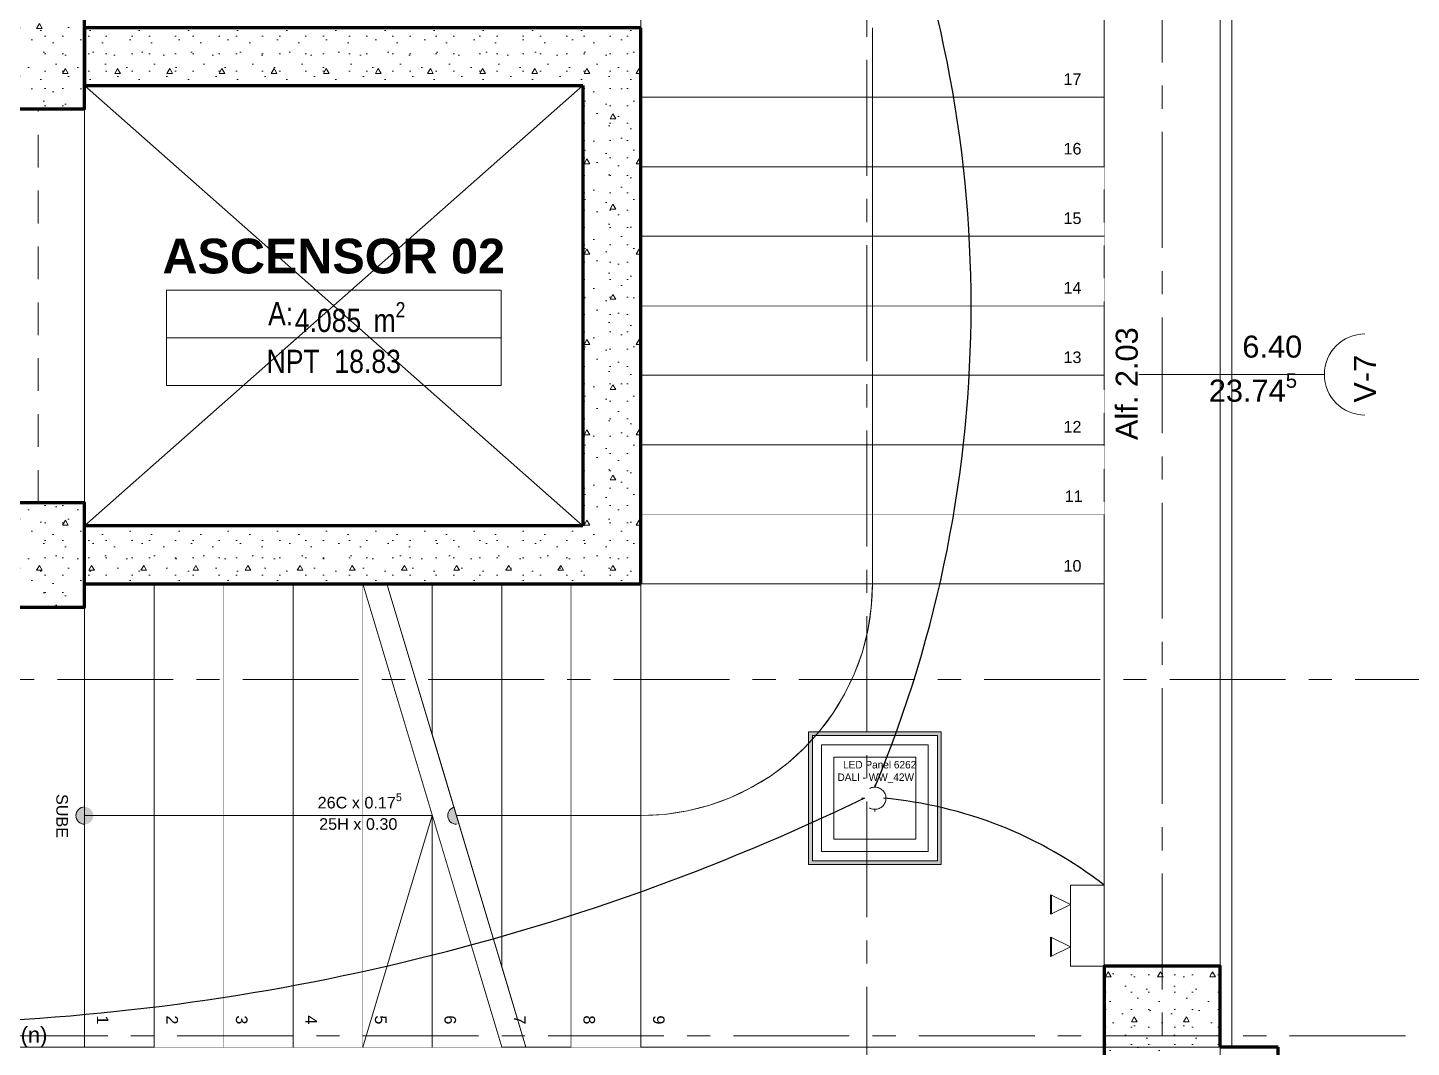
# Model space of a CAD drawing. Header units: inches. Extents: x -38 to 5698, y -33 to 92.
# Drawn here: x 416.42 to 422.4, y 20.35 to 24.75 of the extents above; entities that cross this region are included whole.
import ezdxf
from ezdxf.lldxf.tags import DXFTag

# ---------------------------------------------------------------- set-up
doc = ezdxf.new("R2010")
doc.units = ezdxf.units.IN
doc.header["$MEASUREMENT"] = 0
doc.set_wipeout_variables(frame=1)
for name, pattern in [('ACAD_ISO04W100', [30, 24, -3, 0, -3]), ('DASHED', [0.75, 0.5, -0.25]), ('Hidden Line', [0.195611, 0.141111, -0.0545]), ('Punto & Raya', [0.65, 0.5, -0.075, 0, -0.075]), ('Raya Pequeña', [0.141111, 0.070556, -0.070556]), ('Rayas', [0.282222, 0.141111, -0.141111]), ('Wipeout_Contour', [1, 0, -1])]:
    doc.linetypes.add(name, pattern=pattern)
for name, color, linetype, lineweight in [('00 IE CKTO TOMAS', 111, 'Rayas', 18), ('00_IE_Luminarias', 6, 'Continuous', 30), ('ALUMBRADO_PVC', 6, 'PVC1', 30), ('Luminaria', 9, 'Continuous', 9), ('Luminarias', 5, 'Continuous', 20), ('pulsador', 4, 'Continuous', 40)]:
    doc.layers.add(name, color=color, linetype=linetype, lineweight=lineweight)
for name, color, linetype in [('02 _ ARQ _ ALB _ Ejes Generales', 7, 'Continuous'), ('02 _ ARQ _ ZON _ Espacio.3D', 7, 'Continuous'), ('08 _ STR _ EXT _ 06 Columnas', 7, 'Continuous'), ('08 _ STR _ EXT _ 06 Elementos de Fachada', 7, 'Continuous'), ('08 _ STR _ EXT _ 07 Losa Aligerada', 7, 'Continuous'), ('08 _ STR _ EXT _ 09 Vigas', 7, 'Continuous'), ('08 _ STR _ EXT _ 11 Escaleras', 7, 'Continuous'), ('08 _ STR _ EXT _ 12 Ascensor', 7, 'Continuous'), ('Dibujo 2D - General', 7, 'Continuous'), ('Estructura - 04 MURO', 7, 'Continuous'), ('Marcador - Secciones', 251, 'Continuous')]:
    doc.layers.add(name, color=color, linetype=linetype)
doc.styles.add('Annotative', font='arial.ttf')
doc.styles.add('Estilo_Generado_3', font='arial.ttf')
doc.styles.add('Estilo_Generado_4', font='swisse.ttf')
doc.styles.add('Estilo_Generado_8', font='arialbd.ttf')
doc.styles.add('Estilo_Generado_9', font='ARIALN.TTF')
doc.styles.add('{18b73a54-fa43-428c-adcb-c1c7bbdf2c84}', font='Simplex.shx')
tags = doc.linetypes.add('PVC1', pattern='A,1,-0.19772,["PVC",{18b73a54-fa43-428c-adcb-c1c7bbdf2c84},S=0.13,R=0,X=0,Y=-0.061851],-0.507647', length=1.705367).pattern_tags.tags
tags[6] = DXFTag(74, 10)
pattern_1 = [(0, (370.00005, 6e-09), (0, 0.3897114), [0.024375, -0.200625]), (0, (370.11255, 0.19486), (0, 0.3897114), [0.024375, -0.200625]), (60, (370.00005, 6e-09), (-0.3375, 0.1948557), [0.024375, -0.200625]), (60, (370.22505, 6e-09), (-0.3375, 0.1948557), [0.024375, -0.200625]), (120, (370.02442, 6e-09), (0.3375, 0.1948557), [0.024375, -0.200625]), (120, (370.24942, 6e-09), (0.3375, 0.1948557), [0.024375, -0.200625]), (0, (370.00005, 0.0375), (0, 0.075), [0, -0.075, 0, -0.1125]), (45, (370.03755, 0.0375), (-0.05303301, 0.05303301), [0, -0.05625, 0, -0.09375])]

# ---------------------------------------------------------------- blocks, each defined once
blk = doc.blocks.new('*U268')
at = {"layer": 'Luminarias', "linetype": 'DASHED', "lineweight": 0, "ltscale": 0.05}
blk.add_lwpolyline([(0, -0.005), (0, 0.005)], dxfattribs=at)
blk = doc.blocks.new('*U269')
at = {"color": 0, "linetype": 'ByBlock', "lineweight": -2, "transparency": 16777216}
for p, rotation in [((-0.055, 0), 90), ((0.055, 0), 270), ((0, -0.055), 180)]:
    blk.add_blockref('*U268', p, dxfattribs=dict(at, rotation=rotation))
blk.add_blockref('*U268', (0, 0.055), dxfattribs=at)
blk = doc.blocks.new('PANEL CUADRAD 60X60 AD')
at = {"layer": 'Luminarias'}
h = blk.add_hatch(dxfattribs=at)
h.set_pattern_fill('DOTS', color=6, scale=0.0015)
h.set_pattern_definition([(0, (-2127.458864, -786.8599919), (0.001190625, 0.00238125), [0, -0.00238125])])
h.paths.add_polyline_path([(-0.3, 0.3), (-0.3, -0.3), (0.3, -0.3), (0.3, 0.3)])
h.paths.add_polyline_path([(0.283, 0.283), (0.283, -0.283), (-0.283, -0.283), (-0.283, 0.283)], flags=16)
h.paths.add_polyline_path([(0.2415, 0.2415), (0.2415, -0.2415), (-0.2415, -0.2415), (-0.2415, 0.2415)], flags=0)
h.paths.add_polyline_path([(0.1851, 0.1851), (0.1851, -0.1851), (-0.1851, -0.1851), (-0.1851, 0.1851)], flags=0)
h.paths.add_polyline_path([(0.05, 0, -1), (-0.05, 0, -1)], flags=0)
h.paths.add_polyline_path([(-0.1815, 0.0591), (0.2115, 0.0591), (0.2115, 0.1859), (-0.1815, 0.1859)], flags=8)
at = {"layer": 'Luminarias', "color": 6, "lineweight": 0}
for points in [[(-0.3, 0.3), (0.3, 0.3), (0.3, -0.3), (-0.3, -0.3)], [(-0.283, -0.283), (0.283, -0.283), (0.283, 0.283), (-0.283, 0.283)], [(-0.2415, -0.2415), (0.2415, -0.2415), (0.2415, 0.2415), (-0.2415, 0.2415)], [(-0.1851, -0.1851), (0.1851, -0.1851), (0.1851, 0.1851), (-0.1851, 0.1851)]]:
    blk.add_lwpolyline(points, close=True, dxfattribs=at)
at = {"layer": 'Luminarias', "color": 6}
blk.add_lwpolyline([(-0.3, 0.3), (0.3, 0.3), (0.3, -0.3), (-0.3, -0.3)], close=True, dxfattribs=at)
at = {"layer": 'Luminarias', "color": 6, "linetype": 'DASHED', "lineweight": 0, "ltscale": 0.01}
blk.add_circle((0, 0), 0.05, dxfattribs=at)
at = {"color": 6}
blk.add_blockref('*U269', (0, 0), dxfattribs=at)
at = {"layer": 'Luminarias', "color": 6, "insert": (-0.1693, 0.1686), "char_height": 0.034, "width": 0.456812, "attachment_point": 1}
blk.add_mtext('  LED Panel 6262 DALI - WW_42W {\\Ftxt|c0;\\C4;\\P} ', dxfattribs=at)
blk = doc.blocks.new('luz de emergencia')
at = {"color": 5, "lineweight": 40}
for p, q in [((164.1493, 48.9365, -0.0001), (164.2333, 48.9365, -0.0001)), ((164.3313, 48.9365, -0.0001), (164.4153, 48.9365, -0.0001))]:
    blk.add_line(p, q, dxfattribs=at)
at = {"layer": '00_IE_Luminarias', "color": 5, "linetype": 'Continuous', "lineweight": 13}
for p, q in [((164.1913, 49.0205, -0.0001), (164.1493, 48.9365, -0.0001)), ((164.2333, 48.9365, -0.0001), (164.1913, 49.0205, -0.0001)), ((164.3733, 49.0205, -0.0001), (164.3313, 48.9365, -0.0001)), ((164.4153, 48.9365, -0.0001), (164.3733, 49.0205, -0.0001))]:
    blk.add_line(p, q, dxfattribs=at)
at = {"layer": '00_IE_Luminarias', "color": 5, "linetype": 'Continuous', "lineweight": 13, "elevation": -0.0001}
blk.add_lwpolyline([(164.4573, 49.0205), (164.1073, 49.0205), (164.1073, 49.1666), (164.4573, 49.1665)], close=True, dxfattribs=at)

msp = doc.modelspace()

# ---------------------------------------------------------------- hatches: boundary and pattern name
at = {"layer": '08 _ STR _ EXT _ 06 Columnas', "linetype": 'Continuous', "lineweight": 9}
h = msp.add_hatch(dxfattribs=at)
h.set_pattern_fill('HORMIGÓN_EN_MASA_0002', style=0, pattern_type=2)
h.set_pattern_definition(pattern_1)
h.paths.add_polyline_path([(416.17, 24.4), (416.67, 24.4), (416.67, 24.85), (416.17, 24.85)])
at = {"layer": '08 _ STR _ EXT _ 12 Ascensor', "linetype": 'Continuous', "lineweight": 9}
h = msp.add_hatch(dxfattribs=at)
h.set_pattern_fill('HORMIGÓN_EN_MASA_0002', style=0, pattern_type=2)
h.set_pattern_definition(pattern_1)
h.paths.add_polyline_path([(418.8201, 24.75), (416.6701, 24.75), (416.6701, 24.5), (418.8201, 24.5)])

# ---------------------------------------------------------------- linework, layer by layer
at = {"layer": '02 _ ARQ _ ALB _ Ejes Generales', "color": 251, "linetype": 'Punto & Raya', "lineweight": 13}
msp.add_line((421.32, 45.9), (421.32, 2.05), dxfattribs=at)
at = {"layer": '02 _ ARQ _ ZON _ Espacio.3D', "color": 252, "linetype": 'Continuous', "lineweight": 13}
for p, q in [((418.4671, 23.6174), (417.023, 23.6174)), ((417.023, 23.6174), (417.023, 23.2057)), ((418.4671, 23.2057), (418.4671, 23.6174)), ((418.4671, 23.4116), (417.023, 23.4116)), ((417.023, 23.2057), (418.4671, 23.2057))]:
    msp.add_line(p, q, dxfattribs=at)
at = {"layer": '02 _ ARQ _ ZON _ Espacio.3D', "color": 254, "linetype": 'Continuous', "lineweight": 0, "flags": 128}
msp.add_lwpolyline([(415.6804, 19.05), (415.6804, 20.35), (416.6701, 20.35), (416.67, 22.25), (416.17, 22.25), (416.17, 22.7), (416.67, 22.7), (416.67, 24.4), (416.17, 24.4), (416.17, 24.85), (416.67, 24.85), (416.6701, 26.75), (421.0701, 26.75), (421.07, 27), (421.42, 27), (421.42, 29.7)], dxfattribs=at)
at = {"layer": '02 _ ARQ _ ZON _ Espacio.3D', "color": 255, "linetype": 'Continuous', "lineweight": 0, "flags": 128}
msp.add_lwpolyline([(416.6701, 22.6), (418.8201, 22.6), (418.8201, 24.5), (416.6701, 24.5)], close=True, dxfattribs=at)
at = {"layer": '08 _ STR _ EXT _ 06 Columnas', "color": 7, "linetype": 'Continuous', "lineweight": 80, "flags": 128}
msp.add_lwpolyline([(416.17, 24.4), (416.67, 24.4), (416.67, 24.85), (416.17, 24.85)], close=True, dxfattribs=at)
at = {"layer": '08 _ STR _ EXT _ 06 Elementos de Fachada', "color": 7, "linetype": 'Continuous', "lineweight": 80, "flags": 128}
for points in [[(421.82, 20.35), (421.57, 20.35)], [(421.82, 20.1), (421.82, 20.35)]]:
    msp.add_lwpolyline(points, dxfattribs=at)
at = {"layer": '08 _ STR _ EXT _ 07 Losa Aligerada', "color": 254, "linetype": 'Continuous', "lineweight": 18, "flags": 128}
msp.add_lwpolyline([(397.1712, 7.2), (407.07, 7.2), (407.07, 6.8828), (408.0698, 6.8828), (408.0698, 4.1), (413.5698, 4.1), (413.5698, 6.8828), (414.57, 6.8828), (414.57, 7.2038), (421.57, 7.2038), (421.57, 15.1499), (421.57, 15.1499), (421.57, 15.7999), (421.57, 15.7999), (421.57, 20.35), (416.6701, 20.35), (416.6701, 22.35), (416.6701, 22.6), (416.6701, 24.5), (416.6701, 24.75), (416.6701, 26.75), (421.57, 26.75), (421.57, 39.9)], dxfattribs=at)
at = {"layer": '08 _ STR _ EXT _ 09 Vigas', "color": 251, "linetype": 'Hidden Line', "lineweight": 13}
for p, q in [((421.57, 7.2), (421.57, 39.9)), ((416.47, 22.7), (416.47, 24.4)), ((416.67, 24.4), (416.47, 24.4)), ((416.67, 22.7), (416.67, 24.4)), ((416.67, 22.7), (416.47, 22.7))]:
    msp.add_line(p, q, dxfattribs=at)
at = {"layer": '08 _ STR _ EXT _ 11 Escaleras', "color": 161, "linetype": 'Continuous', "lineweight": 13}
msp.add_line((421.0701, 20.35), (421.0701, 26.75), dxfattribs=at)
at = {"layer": '08 _ STR _ EXT _ 12 Ascensor', "color": 7, "linetype": 'Continuous', "lineweight": 80, "flags": 128}
for points in [[(416.6701, 24.75), (416.6701, 24.5)], [(416.6701, 24.5), (418.8201, 24.5)], [(418.8201, 24.5), (418.8201, 22.6)], [(418.8201, 22.6), (416.6701, 22.6)]]:
    msp.add_lwpolyline(points, dxfattribs=at)
at = {"layer": 'Dibujo 2D - General', "color": 252, "linetype": 'Continuous', "lineweight": 9}
for p, q in [((416.6701, 22.6), (418.8201, 24.5)), ((418.8201, 22.6), (416.6701, 24.5))]:
    msp.add_line(p, q, dxfattribs=at)
at = {"layer": 'Estructura - 04 MURO', "color": 165, "linetype": 'Continuous', "lineweight": 15}
for p, q in [((421.57, 20.35), (421.57, 26.75)), ((421.62, 20.35), (421.62, 26.75)), ((422.02, 23.2535), (421.22, 23.2535)), ((421.57, 20.35), (421.62, 20.35))]:
    msp.add_line(p, q, dxfattribs=at)
at = {"layer": 'Estructura - 04 MURO', "color": 251, "linetype": 'Continuous', "lineweight": 13, "flags": 128}
msp.add_lwpolyline([(422.195, 23.4285, 1), (422.195, 23.0785)], format="xyb", dxfattribs=at)

# ---------------------------------------------------------------- texts
at = {"layer": '00 IE CKTO TOMAS', "insert": (416.2725, 20.35), "char_height": 0.08, "width": 0.768045, "attachment_point": 7, "style": 'Annotative'}
msp.add_mtext('S{\\H0.84375x;c(n)}', dxfattribs=at)
at = {"layer": '02 _ ARQ _ ZON _ Espacio.3D', "color": 252, "lineweight": 25, "attachment_point": 2}
for s, insert, char_height, style in [('\\A1;{\\pqc;\\pt0;\\fArial|b1|i0|c0|p34;ASCENSOR 02}', (417.7451, 23.8395), 0.15, 'Estilo_Generado_8'), ('\\A1;{\\pqc;\\pt0;\\fArial Narrow|b0|i0|c0|p34;A: }', (417.5159, 23.5656), 0.1, 'Estilo_Generado_9'), ('\\A1;{\\pqc;\\pt0,0.3;\\fArial Narrow|b0|i0|c0|p34;4.085\\fArial Narrow|b0|i0|c0|p34;\\A1{\\H.66x;\\S^  ;}\\fArial Narrow|b0|i0|c0|p34; m\\fArial Narrow|b0|i0|c0|p34;\\A1{\\H.66x;\\S2^  ;}}', (417.8156, 23.566), 0.1, 'Estilo_Generado_9'), ('\\A1;{\\pqc;\\pt0;\\fArial Narrow|b0|i0|c0|p34;NPT  18.83}', (417.7451, 23.3601), 0.1, 'Estilo_Generado_9')]:
    msp.add_mtext(s, dxfattribs=dict(at, insert=insert, char_height=char_height, style=style))
at = {"layer": '08 _ STR _ EXT _ 11 Escaleras', "color": 161, "lineweight": 13, "insert": (416.5725, 21.4433), "char_height": 0.05, "attachment_point": 4, "rotation": 270, "style": 'Estilo_Generado_3'}
msp.add_mtext('\\A1;{\\pql;\\fArial|b0|i0|c0|p34;SUBE}', dxfattribs=at)
at = {"layer": 'Estructura - 04 MURO', "color": 251, "lineweight": 25, "char_height": 0.095, "attachment_point": 7, "rotation": 90, "style": 'Estilo_Generado_4'}
for s, insert in [('\\A1;{\\pql;\\pt0;\\fSwis721 Ex BT|b0|i0|c0|p34;Alf. 2.03\\fSwis721 Ex BT|b0|i0|c0|p34;\\A1{\\H.66x;\\S^  ;}\\fSwis721 Ex BT|b0|i0|c0|p34;\\fSwis721 Ex BT|b0|i0|c0|p34;}', (421.2425, 22.9703)), ('\\A1;{\\pql;\\pt0;\\fSwis721 Ex BT|b0|i0|c0|p34;V-7\\fSwis721 Ex BT|b0|i0|c0|p34;\\fSwis721 Ex BT|b0|i0|c0|p34;\\fSwis721 Ex BT|b0|i0|c0|p34;}', (422.2425, 23.1319))]:
    msp.add_mtext(s, dxfattribs=dict(at, insert=insert))
at = {"layer": 'Estructura - 04 MURO', "color": 251, "lineweight": 25, "char_height": 0.095, "attachment_point": 7, "style": 'Estilo_Generado_4'}
for s, insert in [('\\A1;{\\pql;\\pt0;\\fSwis721 Ex BT|b0|i0|c0|p34;6.40\\fSwis721 Ex BT|b0|i0|c0|p34;\\A1{\\H.66x;\\S^  ;}\\fSwis721 Ex BT|b0|i0|c0|p34;\\fSwis721 Ex BT|b0|i0|c0|p34;}', (421.666, 23.2985)), ('\\A1;{\\pql;\\pt0;\\fSwis721 Ex BT|b0|i0|c0|p34;23.74\\fSwis721 Ex BT|b0|i0|c0|p34;\\A1{\\H.66x;\\S5^  ;}\\fSwis721 Ex BT|b0|i0|c0|p34;\\fSwis721 Ex BT|b0|i0|c0|p34;}', (421.5213, 23.1085))]:
    msp.add_mtext(s, dxfattribs=dict(at, insert=insert))

# ---------------------------------------------------------------- next in the draw order: wipeouts: each hides what was drawn before it
at = {"color": 254, "linetype": 'Wipeout_Contour', "lineweight": 0, "ltscale": 13059.365574}
msp.add_wipeout([(417.9745, 22.35), (418.5745, 20.35), (419.0701, 20.35), (419.0701, 22.35)], dxfattribs=at).dxf.layer = '08 _ STR _ EXT _ 11 Escaleras'

# ---------------------------------------------------------------- next in the draw order: hatches: boundary and pattern name
at = {"layer": '08 _ STR _ EXT _ 11 Escaleras', "linetype": 'Continuous', "lineweight": 13}
msp.add_hatch(color=161, dxfattribs=at).paths.add_polyline_path([(418.2745, 21.3125, 1), (418.2745, 21.3875, 1)])

# ---------------------------------------------------------------- next in the draw order: linework, layer by layer
at = {"layer": '08 _ STR _ EXT _ 11 Escaleras', "color": 161, "linetype": 'Continuous', "lineweight": 13}
for p, q in [((419.5098, 22.35), (417.9745, 22.35)), ((418.5745, 20.35), (421.0701, 20.35))]:
    msp.add_line(p, q, dxfattribs=at)
at = {"layer": '08 _ STR _ EXT _ 11 Escaleras', "color": 167, "linetype": 'Continuous', "lineweight": 18}
for p, q in [((418.4701, 22.35), (418.4701, 20.698)), ((418.7701, 20.35), (418.7701, 22.35))]:
    msp.add_line(p, q, dxfattribs=at)
at = {"layer": '08 _ STR _ EXT _ 11 Escaleras', "color": 167, "linetype": 'Continuous', "lineweight": 18, "flags": 128}
msp.add_lwpolyline([(418.2745, 21.3875, 1), (418.2745, 21.3125)], format="xyb", dxfattribs=at)

# ---------------------------------------------------------------- next in the draw order: wipeouts: each hides what was drawn before it
at = {"color": 254, "linetype": 'Wipeout_Contour', "lineweight": 0, "ltscale": 9792.7513}
msp.add_wipeout([(418.1701, 22.35), (417.9745, 22.35), (418.1701, 21.698)], dxfattribs=at).dxf.layer = '08 _ STR _ EXT _ 11 Escaleras'
at = {"color": 254, "linetype": 'Wipeout_Contour', "lineweight": 0, "ltscale": 13062.383917}
msp.add_wipeout([(419.0701, 20.35), (419.5098, 20.35), (419.5098, 22.35), (419.0701, 22.35)], dxfattribs=at).dxf.layer = '08 _ STR _ EXT _ 11 Escaleras'

# ---------------------------------------------------------------- next in the draw order: linework, layer by layer
at = {"layer": '08 _ STR _ EXT _ 11 Escaleras', "color": 167, "linetype": 'Continuous', "lineweight": 18}
for p, q in [((417.9745, 22.35), (418.5745, 20.35)), ((418.1701, 21.698), (418.1701, 22.35)), ((418.5745, 20.35), (421.0701, 20.35))]:
    msp.add_line(p, q, dxfattribs=at)

# ---------------------------------------------------------------- next in the draw order: wipeouts: each hides what was drawn before it
at = {"color": 254, "linetype": 'Wipeout_Contour', "lineweight": 0, "ltscale": 13065.565029}
msp.add_wipeout([(421.0701, 24.75), (419.0701, 24.75), (419.0701, 22.35), (421.0701, 22.35)], dxfattribs=at).dxf.layer = '08 _ STR _ EXT _ 11 Escaleras'

# ---------------------------------------------------------------- next in the draw order: linework, layer by layer
at = {"layer": '08 _ STR _ EXT _ 11 Escaleras', "color": 167, "linetype": 'Continuous', "lineweight": 18}
for p, q in [((419.0701, 20.35), (419.0701, 26.75)), ((421.0701, 24.15), (419.0701, 24.15)), ((421.0701, 23.85), (419.0701, 23.85)), ((421.0701, 22.95), (419.0701, 22.95)), ((421.0701, 22.35), (417.9745, 22.35))]:
    msp.add_line(p, q, dxfattribs=at)
at = {"layer": '08 _ STR _ EXT _ 11 Escaleras', "color": 161, "linetype": 'Continuous', "lineweight": 13}
msp.add_line((419.0701, 25.1898), (419.0701, 20.35), dxfattribs=at)
at = {"layer": '08 _ STR _ EXT _ 11 Escaleras', "color": 161, "linetype": 'Raya Pequeña', "lineweight": 13}
msp.add_line((419.0701, 22.4898), (421.0701, 22.4898), dxfattribs=at)

# ---------------------------------------------------------------- next in the draw order: wipeouts: each hides what was drawn before it
at = {"color": 254, "linetype": 'Wipeout_Contour', "lineweight": 0, "ltscale": 13065.504279}
msp.add_wipeout([(421.0701, 22.35), (419.0701, 22.35), (419.0701, 20.35), (421.0701, 20.35)], dxfattribs=at).dxf.layer = '08 _ STR _ EXT _ 11 Escaleras'

# ---------------------------------------------------------------- next in the draw order: hatches: boundary and pattern name
at = {"layer": '08 _ STR _ EXT _ 06 Columnas', "linetype": 'Continuous', "lineweight": 9}
h = msp.add_hatch(dxfattribs=at)
h.set_pattern_fill('HORMIGÓN_EN_MASA_0002', style=0, pattern_type=2)
h.set_pattern_definition(pattern_1)
h.paths.add_polyline_path([(421.07, 20.7), (421.07, 20.1), (421.32, 20.1), (421.32, 20.35), (421.57, 20.35), (421.57, 20.7)])

# ---------------------------------------------------------------- next in the draw order: linework, layer by layer
at = {"layer": '08 _ STR _ EXT _ 06 Columnas', "color": 7, "linetype": 'Continuous', "lineweight": 80, "flags": 128}
msp.add_lwpolyline([(421.57, 20.35), (421.57, 20.7), (421.07, 20.7), (421.07, 20.1), (421.32, 20.1)], dxfattribs=at)
at = {"layer": '08 _ STR _ EXT _ 11 Escaleras', "color": 167, "linetype": 'Continuous', "lineweight": 18}
for p, q in [((421.0701, 20.35), (421.0701, 26.75)), ((418.2745, 21.35), (419.0701, 21.35))]:
    msp.add_line(p, q, dxfattribs=at)
at = {"layer": 'ALUMBRADO_PVC', "linetype": 'PVC1', "ltscale": 0.4}
msp.add_arc((419.9543, 19.613), 1.8193, 52.17203, 84.84474, dxfattribs=at)

# ---------------------------------------------------------------- next in the draw order: block references
at = {"layer": 'Luminaria', "xscale": 0.9538673662839494, "yscale": 0.9538673662839494, "zscale": 0.9538673662839494}
msp.add_blockref('PANEL CUADRAD 60X60 AD', (420.0804, 21.425), dxfattribs=at)
at = {"layer": 'pulsador', "color": 4, "lineweight": 40, "rotation": 270}
msp.add_blockref('luz de emergencia', (371.9035, 185.1573, 0.0001), dxfattribs=at)

# ---------------------------------------------------------------- next in the draw order: texts
at = {"layer": '08 _ STR _ EXT _ 11 Escaleras', "color": 161, "lineweight": 13, "insert": (419.1475, 20.4879), "char_height": 0.05, "attachment_point": 4, "rotation": 270, "style": 'Estilo_Generado_3'}
msp.add_mtext('\\A1;{\\pql;\\fArial|b0|i0|c0|p34;9}', dxfattribs=at)

# ---------------------------------------------------------------- next in the draw order: wipeouts: each hides what was drawn before it
at = {"color": 254, "linetype": 'Wipeout_Contour', "lineweight": 0, "ltscale": 13065.58614}
msp.add_wipeout([(421.0701, 24.45), (419.0701, 24.45), (419.0701, 24.15), (421.0701, 24.15)], dxfattribs=at).dxf.layer = '08 _ STR _ EXT _ 11 Escaleras'
at = {"color": 254, "linetype": 'Wipeout_Contour', "lineweight": 0, "ltscale": 13065.559854}
msp.add_wipeout([(421.0701, 23.55), (419.0701, 23.55), (419.0701, 23.25), (421.0701, 23.25)], dxfattribs=at).dxf.layer = '08 _ STR _ EXT _ 11 Escaleras'
at = {"color": 254, "linetype": 'Wipeout_Contour', "lineweight": 0, "ltscale": 13065.53456}
msp.add_wipeout([(419.0701, 22.35), (421.0701, 22.35), (421.0701, 22.65), (419.0701, 22.65)], dxfattribs=at).dxf.layer = '08 _ STR _ EXT _ 11 Escaleras'
at = {"color": 254, "linetype": 'Wipeout_Contour', "lineweight": 0, "ltscale": 13055.347357}
msp.add_wipeout([(416.7201, 20.35), (418.4701, 20.35), (417.8701, 22.35), (416.7201, 22.35)], dxfattribs=at).dxf.layer = '08 _ STR _ EXT _ 11 Escaleras'

# ---------------------------------------------------------------- next in the draw order: linework, layer by layer
at = {"layer": '08 _ STR _ EXT _ 11 Escaleras', "color": 167, "linetype": 'Continuous', "lineweight": 18}
for p, q in [((421.0701, 23.55), (419.0701, 23.55)), ((419.0701, 23.25), (421.0701, 23.25)), ((419.0701, 22.65), (421.0701, 22.65))]:
    msp.add_line(p, q, dxfattribs=at)
at = {"layer": '08 _ STR _ EXT _ 11 Escaleras', "color": 161, "linetype": 'ACAD_ISO04W100', "lineweight": 13}
for p, q in [((421.0701, 23.55), (419.0701, 23.55)), ((421.0701, 22.65), (419.0701, 22.65))]:
    msp.add_line(p, q, dxfattribs=at)
at = {"layer": '08 _ STR _ EXT _ 11 Escaleras', "color": 161, "linetype": 'Continuous', "lineweight": 13}
for p, q in [((417.8701, 22.35), (416.7201, 22.35)), ((416.7201, 22.35), (416.7201, 20.35)), ((416.7201, 20.35), (418.4701, 20.35))]:
    msp.add_line(p, q, dxfattribs=at)
at = {"layer": '08 _ STR _ EXT _ 11 Escaleras', "color": 167, "linetype": 'Continuous', "lineweight": 18}
msp.add_arc((419.0701, 22.35), 1, 270, 0, dxfattribs=at)

# ---------------------------------------------------------------- next in the draw order: texts
at = {"layer": '08 _ STR _ EXT _ 11 Escaleras', "color": 161, "lineweight": 13, "char_height": 0.05, "attachment_point": 4, "style": 'Estilo_Generado_3'}
for s, insert in [('\\A1;{\\pql;\\fArial|b0|i0|c0|p34;16}', (420.8942, 24.2274)), ('\\A1;{\\pql;\\fArial|b0|i0|c0|p34;13}', (420.8942, 23.3274)), ('\\A1;{\\pql;\\fArial|b0|i0|c0|p34;10}', (420.8942, 22.4274))]:
    msp.add_mtext(s, dxfattribs=dict(at, insert=insert))

# ---------------------------------------------------------------- next in the draw order: wipeouts: each hides what was drawn before it
at = {"color": 254, "linetype": 'Wipeout_Contour', "lineweight": 0, "ltscale": 13065.595122}
msp.add_wipeout([(421.0701, 24.75), (419.0701, 24.75), (419.0701, 24.45), (421.0701, 24.45)], dxfattribs=at).dxf.layer = '08 _ STR _ EXT _ 11 Escaleras'

# ---------------------------------------------------------------- next in the draw order: hatches: boundary and pattern name
at = {"layer": '08 _ STR _ EXT _ 12 Ascensor', "linetype": 'Continuous', "lineweight": 9}
h = msp.add_hatch(dxfattribs=at)
h.set_pattern_fill('HORMIGÓN_EN_MASA_0002', style=0, pattern_type=2)
h.set_pattern_definition(pattern_1)
h.paths.add_polyline_path([(418.8201, 24.5), (419.0701, 24.75), (418.8201, 24.75)])
h = msp.add_hatch(dxfattribs=at)
h.set_pattern_fill('HORMIGÓN_EN_MASA_0002', style=0, pattern_type=2)
h.set_pattern_definition(pattern_1)
h.paths.add_polyline_path([(418.8201, 24.5), (419.0701, 24.5), (419.0701, 24.75)])

# ---------------------------------------------------------------- next in the draw order: linework, layer by layer
at = {"layer": '08 _ STR _ EXT _ 11 Escaleras', "color": 161, "linetype": 'ACAD_ISO04W100', "lineweight": 13}
for p, q in [((421.0701, 20.35), (421.0701, 26.75)), ((421.0701, 24.45), (419.0701, 24.45))]:
    msp.add_line(p, q, dxfattribs=at)
at = {"layer": '08 _ STR _ EXT _ 11 Escaleras', "color": 167, "linetype": 'Continuous', "lineweight": 18}
for p, q in [((420.0701, 22.35), (420.0701, 24.75)), ((419.0701, 24.45), (421.0701, 24.45))]:
    msp.add_line(p, q, dxfattribs=at)
at = {"layer": '08 _ STR _ EXT _ 12 Ascensor', "color": 7, "linetype": 'Continuous', "lineweight": 80}
msp.add_line((419.0701, 24.75), (416.6701, 24.75), dxfattribs=at)

# ---------------------------------------------------------------- next in the draw order: texts
at = {"layer": '08 _ STR _ EXT _ 11 Escaleras', "color": 161, "lineweight": 13, "insert": (420.8942, 24.5279), "char_height": 0.05, "attachment_point": 4, "style": 'Estilo_Generado_3'}
msp.add_mtext('\\A1;{\\pql;\\fArial|b0|i0|c0|p34;17}', dxfattribs=at)

# ---------------------------------------------------------------- next in the draw order: wipeouts: each hides what was drawn before it
at = {"color": 254, "linetype": 'Wipeout_Contour', "lineweight": 0, "ltscale": 13052.504561}
msp.add_wipeout([(416.9701, 22.35), (416.6701, 22.35), (416.6701, 20.35), (416.9701, 20.35)], dxfattribs=at).dxf.layer = '08 _ STR _ EXT _ 11 Escaleras'

# ---------------------------------------------------------------- next in the draw order: hatches: boundary and pattern name
at = {"layer": '08 _ STR _ EXT _ 06 Columnas', "linetype": 'Continuous', "lineweight": 9}
h = msp.add_hatch(dxfattribs=at)
h.set_pattern_fill('HORMIGÓN_EN_MASA_0002', style=0, pattern_type=2)
h.set_pattern_definition(pattern_1)
h.paths.add_polyline_path([(416.17, 22.25), (416.67, 22.25), (416.67, 22.7), (416.17, 22.7)])
at = {"layer": '08 _ STR _ EXT _ 11 Escaleras', "linetype": 'Continuous', "lineweight": 13}
msp.add_hatch(color=161, dxfattribs=at).paths.add_polyline_path([(416.6701, 21.3125, 1), (416.6701, 21.3875, 1)])

# ---------------------------------------------------------------- next in the draw order: linework, layer by layer
at = {"layer": '08 _ STR _ EXT _ 06 Columnas', "color": 7, "linetype": 'Continuous', "lineweight": 80, "flags": 128}
msp.add_lwpolyline([(416.17, 22.25), (416.67, 22.25), (416.67, 22.7), (416.17, 22.7)], close=True, dxfattribs=at)
at = {"layer": '08 _ STR _ EXT _ 11 Escaleras', "color": 167, "linetype": 'Continuous', "lineweight": 18}
for p, q in [((416.6701, 22.35), (416.6701, 20.35)), ((417.8701, 22.35), (416.6701, 22.35)), ((416.6701, 20.35), (418.4701, 20.35))]:
    msp.add_line(p, q, dxfattribs=at)
at = {"layer": '08 _ STR _ EXT _ 11 Escaleras', "color": 167, "linetype": 'Continuous', "lineweight": 18, "flags": 128}
msp.add_lwpolyline([(416.6701, 21.3875, 1), (416.6701, 21.3125)], format="xyb", dxfattribs=at)
at = {"layer": '08 _ STR _ EXT _ 12 Ascensor', "color": 7, "linetype": 'Continuous', "lineweight": 80, "flags": 128}
msp.add_lwpolyline([(416.6701, 22.35), (416.6701, 22.6)], dxfattribs=at)

# ---------------------------------------------------------------- next in the draw order: texts
at = {"layer": '08 _ STR _ EXT _ 11 Escaleras', "color": 161, "lineweight": 13, "insert": (416.7479, 20.4879), "char_height": 0.05, "attachment_point": 4, "rotation": 270, "style": 'Estilo_Generado_3'}
msp.add_mtext('\\A1;{\\pql;\\fArial|b0|i0|c0|p34;1}', dxfattribs=at)

# ---------------------------------------------------------------- next in the draw order: wipeouts: each hides what was drawn before it
at = {"color": 254, "linetype": 'Wipeout_Contour', "lineweight": 0, "ltscale": 13053.704535}
msp.add_wipeout([(417.2701, 22.35), (416.9701, 22.35), (416.9701, 20.35), (417.2701, 20.35)], dxfattribs=at).dxf.layer = '08 _ STR _ EXT _ 11 Escaleras'

# ---------------------------------------------------------------- next in the draw order: linework, layer by layer
at = {"layer": '08 _ STR _ EXT _ 11 Escaleras', "color": 167, "linetype": 'Continuous', "lineweight": 18}
for p, q in [((416.9701, 22.35), (416.9701, 20.35)), ((417.2701, 20.35), (417.2701, 22.35))]:
    msp.add_line(p, q, dxfattribs=at)

# ---------------------------------------------------------------- next in the draw order: texts
at = {"layer": '08 _ STR _ EXT _ 11 Escaleras', "color": 161, "lineweight": 13, "insert": (417.0479, 20.4879), "char_height": 0.05, "attachment_point": 4, "rotation": 270, "style": 'Estilo_Generado_3'}
msp.add_mtext('\\A1;{\\pql;\\fArial|b0|i0|c0|p34;2}', dxfattribs=at)

# ---------------------------------------------------------------- next in the draw order: wipeouts: each hides what was drawn before it
at = {"color": 254, "linetype": 'Wipeout_Contour', "lineweight": 0, "ltscale": 13054.90451}
msp.add_wipeout([(417.5701, 22.35), (417.2701, 22.35), (417.2701, 20.35), (417.5701, 20.35)], dxfattribs=at).dxf.layer = '08 _ STR _ EXT _ 11 Escaleras'

# ---------------------------------------------------------------- next in the draw order: texts
at = {"layer": '08 _ STR _ EXT _ 11 Escaleras', "color": 161, "lineweight": 13, "insert": (417.3475, 20.4879), "char_height": 0.05, "attachment_point": 4, "rotation": 270, "style": 'Estilo_Generado_3'}
msp.add_mtext('\\A1;{\\pql;\\fArial|b0|i0|c0|p34;3}', dxfattribs=at)

# ---------------------------------------------------------------- next in the draw order: wipeouts: each hides what was drawn before it
at = {"color": 254, "linetype": 'Wipeout_Contour', "lineweight": 0, "ltscale": 13056.104484}
msp.add_wipeout([(417.5701, 22.35), (417.5701, 20.35), (417.8701, 20.35), (417.8701, 22.35)], dxfattribs=at).dxf.layer = '08 _ STR _ EXT _ 11 Escaleras'

# ---------------------------------------------------------------- next in the draw order: linework, layer by layer
at = {"layer": '08 _ STR _ EXT _ 11 Escaleras', "color": 167, "linetype": 'Continuous', "lineweight": 18}
for p, q in [((417.5701, 22.35), (417.5701, 20.35)), ((417.8701, 20.35), (417.8701, 22.35))]:
    msp.add_line(p, q, dxfattribs=at)

# ---------------------------------------------------------------- next in the draw order: texts
at = {"layer": '08 _ STR _ EXT _ 11 Escaleras', "color": 161, "lineweight": 13, "insert": (417.6479, 20.4879), "char_height": 0.05, "attachment_point": 4, "rotation": 270, "style": 'Estilo_Generado_3'}
msp.add_mtext('\\A1;{\\pql;\\fArial|b0|i0|c0|p34;4}', dxfattribs=at)

# ---------------------------------------------------------------- next in the draw order: wipeouts: each hides what was drawn before it
at = {"color": 254, "linetype": 'Wipeout_Contour', "lineweight": 0, "ltscale": 13057.294457}
msp.add_wipeout([(418.1701, 21.35), (417.8701, 22.35), (417.8701, 20.35), (418.1701, 20.35)], dxfattribs=at).dxf.layer = '08 _ STR _ EXT _ 11 Escaleras'

# ---------------------------------------------------------------- next in the draw order: linework, layer by layer
at = {"layer": '08 _ STR _ EXT _ 11 Escaleras', "color": 161, "linetype": 'ACAD_ISO04W100', "lineweight": 13}
msp.add_line((421.0701, 22.35), (417.9745, 22.35), dxfattribs=at)

# ---------------------------------------------------------------- next in the draw order: texts
at = {"layer": '08 _ STR _ EXT _ 11 Escaleras', "color": 161, "lineweight": 13, "char_height": 0.05, "style": 'Estilo_Generado_3'}
for s, insert, attachment_point in [('\\A1;{\\pqc;\\pt0,3.55;\\fArial|b0|i0|c0|p34;26C x \\fArial|b0|i0|c0|p34;0.17\\fArial|b0|i0|c0|p34;\\A1{\\H.66x;\\S5^  ;}\\fArial|b0|i0|c0|p34;\\fArial|b0|i0|c0|p34;\\fArial|b0|i0|c0|p34;\\fArial|b0|i0|c0|p34;\\A1{\\H.66x;\\S^  ;}\\fArial|b0|i0|c0|p34;\\fArial|b0|i0|c0|p34;\\fArial|b0|i0|c0|p34;\\fArial|b0|i0|c0|p34;\\A1{\\H.66x;\\S^  ;}\\fArial|b0|i0|c0|p34;}', (417.8701, 21.3663), 8), ('\\A1;{\\pqc;\\pt0,3.55;\\fArial|b0|i0|c0|p34;25H x \\fArial|b0|i0|c0|p34;0.30\\fArial|b0|i0|c0|p34;\\A1{\\H.66x;\\S^  ;}\\fArial|b0|i0|c0|p34;\\fArial|b0|i0|c0|p34;\\fArial|b0|i0|c0|p34;\\fArial|b0|i0|c0|p34;\\A1{\\H.66x;\\S^  ;}\\fArial|b0|i0|c0|p34;\\fArial|b0|i0|c0|p34;\\fArial|b0|i0|c0|p34;\\fArial|b0|i0|c0|p34;\\A1{\\H.66x;\\S^  ;}\\fArial|b0|i0|c0|p34;}', (417.8701, 21.3386), 2)]:
    msp.add_mtext(s, dxfattribs=dict(at, insert=insert, attachment_point=attachment_point))
at = {"layer": '08 _ STR _ EXT _ 11 Escaleras', "color": 161, "lineweight": 13, "insert": (417.9475, 20.4879), "char_height": 0.05, "attachment_point": 4, "rotation": 270, "style": 'Estilo_Generado_3'}
msp.add_mtext('\\A1;{\\pql;\\fArial|b0|i0|c0|p34;5}', dxfattribs=at)

# ---------------------------------------------------------------- next in the draw order: wipeouts: each hides what was drawn before it
at = {"color": 254, "linetype": 'Wipeout_Contour', "lineweight": 0, "ltscale": 9794.211817}
msp.add_wipeout([(418.1701, 20.35), (418.4701, 20.35), (418.1701, 21.35)], dxfattribs=at).dxf.layer = '08 _ STR _ EXT _ 11 Escaleras'

# ---------------------------------------------------------------- next in the draw order: linework, layer by layer
at = {"layer": '08 _ STR _ EXT _ 11 Escaleras', "color": 167, "linetype": 'Continuous', "lineweight": 18}
msp.add_line((418.1701, 21.35), (418.1701, 20.35), dxfattribs=at)

# ---------------------------------------------------------------- next in the draw order: texts
at = {"layer": '08 _ STR _ EXT _ 11 Escaleras', "color": 161, "lineweight": 13, "insert": (418.2475, 20.4879), "char_height": 0.05, "attachment_point": 4, "rotation": 270, "style": 'Estilo_Generado_3'}
msp.add_mtext('\\A1;{\\pql;\\fArial|b0|i0|c0|p34;6}', dxfattribs=at)

# ---------------------------------------------------------------- next in the draw order: wipeouts: each hides what was drawn before it
at = {"color": 254, "linetype": 'Wipeout_Contour', "lineweight": 0, "ltscale": 13058.519257}
msp.add_wipeout([(418.1701, 22.35), (418.1701, 21.698), (418.4701, 20.698), (418.4701, 22.35)], dxfattribs=at).dxf.layer = '08 _ STR _ EXT _ 11 Escaleras'

# ---------------------------------------------------------------- next in the draw order: linework, layer by layer
at = {"layer": '08 _ STR _ EXT _ 11 Escaleras', "color": 161, "linetype": 'ACAD_ISO04W100', "lineweight": 13}
msp.add_line((418.1701, 22.35), (418.1701, 21.698), dxfattribs=at)
at = {"layer": '08 _ STR _ EXT _ 11 Escaleras', "color": 167, "linetype": 'Continuous', "lineweight": 18}
for p in [(416.6701, 21.35), (417.8701, 20.35)]:
    msp.add_line(p, (418.1701, 21.35), dxfattribs=at)

# ---------------------------------------------------------------- next in the draw order: wipeouts: each hides what was drawn before it
at = {"color": 254, "linetype": 'Wipeout_Contour', "lineweight": 0, "ltscale": 16324.730548}
msp.add_wipeout([(418.4701, 22.35), (418.4701, 20.698), (418.5745, 20.35), (418.7701, 20.35), (418.7701, 22.35)], dxfattribs=at).dxf.layer = '08 _ STR _ EXT _ 11 Escaleras'

# ---------------------------------------------------------------- next in the draw order: linework, layer by layer
at = {"layer": '08 _ STR _ EXT _ 11 Escaleras', "color": 167, "linetype": 'Continuous', "lineweight": 18}
msp.add_line((417.8701, 22.35), (418.4701, 20.35), dxfattribs=at)
at = {"layer": '08 _ STR _ EXT _ 11 Escaleras', "color": 161, "linetype": 'ACAD_ISO04W100', "lineweight": 13}
for p, q in [((417.9745, 22.35), (418.5745, 20.35)), ((418.4701, 22.35), (418.4701, 20.698)), ((418.7701, 20.35), (418.7701, 22.35)), ((418.5745, 20.35), (421.0701, 20.35))]:
    msp.add_line(p, q, dxfattribs=at)

# ---------------------------------------------------------------- next in the draw order: texts
at = {"layer": '08 _ STR _ EXT _ 11 Escaleras', "color": 161, "lineweight": 13, "insert": (418.5479, 20.4879), "char_height": 0.05, "attachment_point": 4, "rotation": 270, "style": 'Estilo_Generado_3'}
msp.add_mtext('\\A1;{\\pql;\\fArial|b0|i0|c0|p34;7}', dxfattribs=at)

# ---------------------------------------------------------------- next in the draw order: wipeouts: each hides what was drawn before it
at = {"color": 254, "linetype": 'Wipeout_Contour', "lineweight": 0, "ltscale": 13060.904381}
msp.add_wipeout([(418.7701, 20.35), (419.0701, 20.35), (419.0701, 22.35), (418.7701, 22.35)], dxfattribs=at).dxf.layer = '08 _ STR _ EXT _ 11 Escaleras'

# ---------------------------------------------------------------- next in the draw order: hatches: boundary and pattern name
at = {"layer": '08 _ STR _ EXT _ 12 Ascensor', "linetype": 'Continuous', "lineweight": 9}
h = msp.add_hatch(dxfattribs=at)
h.set_pattern_fill('HORMIGÓN_EN_MASA_0002', style=0, pattern_type=2)
h.set_pattern_definition(pattern_1)
h.paths.add_polyline_path([(418.8201, 22.6), (416.6701, 22.6), (416.6701, 22.35), (418.8201, 22.35)])
h = msp.add_hatch(dxfattribs=at)
h.set_pattern_fill('HORMIGÓN_EN_MASA_0002', style=0, pattern_type=2)
h.set_pattern_definition(pattern_1)
h.paths.add_polyline_path([(418.8201, 22.6), (419.0701, 22.35), (419.0701, 22.6)])
h = msp.add_hatch(dxfattribs=at)
h.set_pattern_fill('HORMIGÓN_EN_MASA_0002', style=0, pattern_type=2)
h.set_pattern_definition(pattern_1)
h.paths.add_polyline_path([(418.8201, 22.35), (419.0701, 22.35), (418.8201, 22.6)])

# ---------------------------------------------------------------- next in the draw order: linework, layer by layer
at = {"layer": '02 _ ARQ _ ALB _ Ejes Generales', "color": 251, "linetype": 'Punto & Raya', "lineweight": 13}
msp.add_line((425.57, 20.4), (412.7385, 20.4), dxfattribs=at)
at = {"layer": '08 _ STR _ EXT _ 11 Escaleras', "color": 161, "linetype": 'ACAD_ISO04W100', "lineweight": 13}
for p, q in [((419.0701, 20.35), (419.0701, 26.75)), ((418.2745, 21.35), (419.0701, 21.35))]:
    msp.add_line(p, q, dxfattribs=at)
msp.add_arc((419.0701, 22.35), 1, 270, 0, dxfattribs=at)
at = {"layer": '08 _ STR _ EXT _ 12 Ascensor', "color": 7, "linetype": 'Continuous', "lineweight": 80, "flags": 128}
msp.add_lwpolyline([(416.6701, 22.35), (419.0701, 22.35)], dxfattribs=at)
at = {"layer": 'ALUMBRADO_PVC', "linetype": 'PVC1', "ltscale": 0.4}
msp.add_arc((415.7771, 30.241), 9.7899, 270.99202, 295.78932, dxfattribs=at)
at = {"layer": 'Marcador - Secciones', "color": 251, "linetype": 'Punto & Raya', "lineweight": 13}
msp.add_line((398.9526, 21.9367), (426.7072, 21.9367), dxfattribs=at)

# ---------------------------------------------------------------- next in the draw order: texts
at = {"layer": '08 _ STR _ EXT _ 11 Escaleras', "color": 161, "lineweight": 13, "insert": (418.8475, 20.4879), "char_height": 0.05, "attachment_point": 4, "rotation": 270, "style": 'Estilo_Generado_3'}
msp.add_mtext('\\A1;{\\pql;\\fArial|b0|i0|c0|p34;8}', dxfattribs=at)

# ---------------------------------------------------------------- next in the draw order: wipeouts: each hides what was drawn before it
at = {"color": 254, "linetype": 'Wipeout_Contour', "lineweight": 0, "ltscale": 13065.568506}
msp.add_wipeout([(421.0701, 23.85), (419.0701, 23.85), (419.0701, 23.55), (421.0701, 23.55)], dxfattribs=at).dxf.layer = '08 _ STR _ EXT _ 11 Escaleras'
at = {"color": 254, "linetype": 'Wipeout_Contour', "lineweight": 0, "ltscale": 13065.542881}
msp.add_wipeout([(421.0701, 22.95), (419.0701, 22.95), (419.0701, 22.65), (421.0701, 22.65)], dxfattribs=at).dxf.layer = '08 _ STR _ EXT _ 11 Escaleras'

# ---------------------------------------------------------------- next in the draw order: texts
at = {"layer": '08 _ STR _ EXT _ 11 Escaleras', "color": 161, "lineweight": 13, "char_height": 0.05, "attachment_point": 4, "style": 'Estilo_Generado_3'}
for s, insert in [('\\A1;{\\pql;\\fArial|b0|i0|c0|p34;14}', (420.8942, 23.6279)), ('\\A1;{\\pql;\\fArial|b0|i0|c0|p34;11}', (420.8992, 22.7279))]:
    msp.add_mtext(s, dxfattribs=dict(at, insert=insert))

# ---------------------------------------------------------------- next in the draw order: wipeouts: each hides what was drawn before it
at = {"color": 254, "linetype": 'Wipeout_Contour', "lineweight": 0, "ltscale": 13065.577268}
msp.add_wipeout([(421.0701, 24.15), (419.0701, 24.15), (419.0701, 23.85), (421.0701, 23.85)], dxfattribs=at).dxf.layer = '08 _ STR _ EXT _ 11 Escaleras'
at = {"color": 254, "linetype": 'Wipeout_Contour', "lineweight": 0, "ltscale": 13065.551312}
msp.add_wipeout([(421.0701, 23.25), (419.0701, 23.25), (419.0701, 22.95), (421.0701, 22.95)], dxfattribs=at).dxf.layer = '08 _ STR _ EXT _ 11 Escaleras'

# ---------------------------------------------------------------- next in the draw order: hatches: boundary and pattern name
at = {"layer": '08 _ STR _ EXT _ 12 Ascensor', "linetype": 'Continuous', "lineweight": 9}
h = msp.add_hatch(dxfattribs=at)
h.set_pattern_fill('HORMIGÓN_EN_MASA_0002', style=0, pattern_type=2)
h.set_pattern_definition(pattern_1)
h.paths.add_polyline_path([(418.8201, 24.5), (418.8201, 22.6), (419.0701, 22.6), (419.0701, 24.5)])

# ---------------------------------------------------------------- next in the draw order: linework, layer by layer
at = {"layer": '08 _ STR _ EXT _ 09 Vigas', "color": 251, "linetype": 'Hidden Line', "lineweight": 13}
msp.add_line((421.07, 17.4), (421.07, 29.7), dxfattribs=at)
at = {"layer": '08 _ STR _ EXT _ 11 Escaleras', "color": 161, "linetype": 'ACAD_ISO04W100', "lineweight": 13}
for p, q in [((420.0701, 22.35), (420.0701, 24.75)), ((419.0701, 24.15), (421.0701, 24.15)), ((419.0701, 23.85), (421.0701, 23.85)), ((421.0701, 23.25), (419.0701, 23.25)), ((419.0701, 22.95), (421.0701, 22.95))]:
    msp.add_line(p, q, dxfattribs=at)
at = {"layer": '08 _ STR _ EXT _ 12 Ascensor', "color": 7, "linetype": 'Continuous', "lineweight": 80, "flags": 128}
msp.add_lwpolyline([(419.0701, 22.35), (419.0701, 24.75)], dxfattribs=at)
at = {"layer": 'ALUMBRADO_PVC', "linetype": 'PVC1', "ltscale": 0.4}
msp.add_arc((415.091, 23.5499), 5.4046, 337.39619, 22.60411, dxfattribs=at)
at = {"layer": 'Marcador - Secciones', "color": 251, "linetype": 'Punto & Raya', "lineweight": 13}
msp.add_line((420.0454, 46.2111), (420.0454, 0.9472), dxfattribs=at)

# ---------------------------------------------------------------- next in the draw order: texts
at = {"layer": '08 _ STR _ EXT _ 11 Escaleras', "color": 161, "lineweight": 13, "char_height": 0.05, "attachment_point": 4, "style": 'Estilo_Generado_3'}
for s, insert in [('\\A1;{\\pql;\\fArial|b0|i0|c0|p34;15}', (420.8942, 23.9274)), ('\\A1;{\\pql;\\fArial|b0|i0|c0|p34;12}', (420.8942, 23.0279))]:
    msp.add_mtext(s, dxfattribs=dict(at, insert=insert))

doc.saveas('drawing.dxf')
